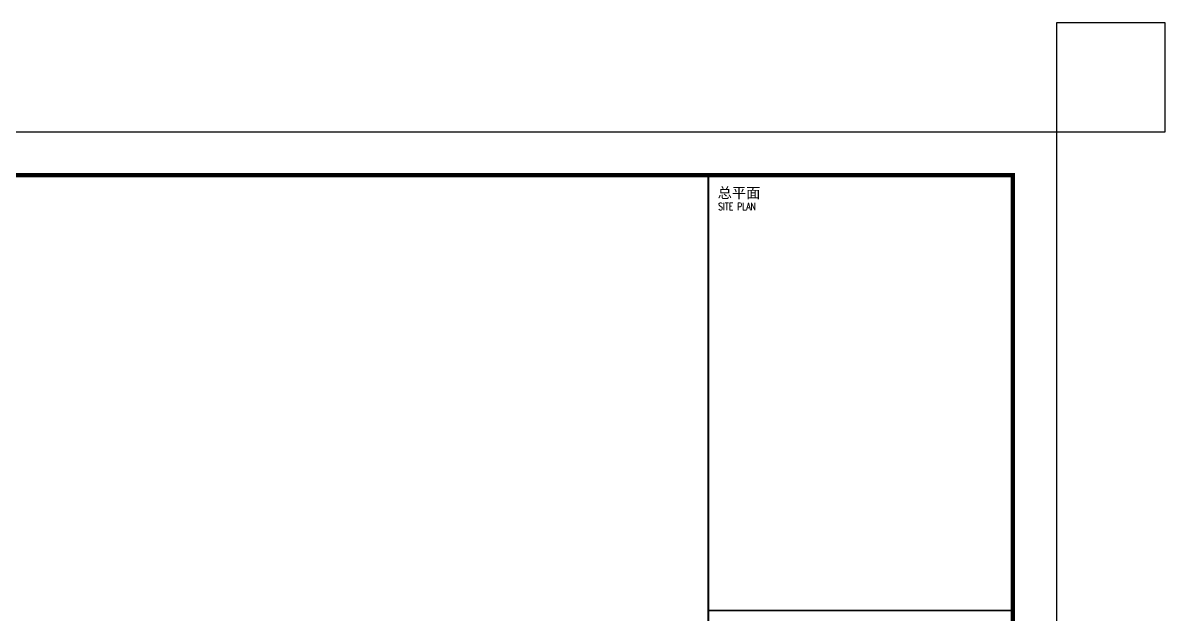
# Model space of a CAD drawing. Extents: x 13898408 to 14113608, y -853943 to -68012.
# Drawn here: x 14061094 to 14113608, y -227414 to -200243 of the extents above; entities that cross this region are included whole.
import ezdxf

# ---------------------------------------------------------------- set-up
doc = ezdxf.new("R2010")
doc.units = 0
doc.header["$LTSCALE"] = 1000
doc.header["$MEASUREMENT"] = 0
doc.layers.add('HYTK-GK', color=7, linetype='Continuous')
doc.layers.add('TK', color=4, linetype='Continuous')
doc.styles.add('ROMANS', font='romans', dxfattribs={"width": 0.65, "height": 231.275})
doc.styles.add('图签宋体', font='', dxfattribs={"height": 300})
doc.styles.get('图签宋体').set_extended_font_data('NSimSun')

# ---------------------------------------------------------------- blocks, each defined once
blk = doc.blocks.new('GeYuanFrame_54710130', base_point=(20.09, 4.53))
at = {"layer": 'TK'}
blk.add_lwpolyline([(20.09, 4.53), (20.09, 598.53), (1071.09, 598.53), (1071.09, 4.53)], close=True, dxfattribs=at)
at = {"layer": 'TK', "const_width": 1}
blk.add_lwpolyline([(45.09, 588.53), (1061.09, 588.53), (1061.09, 14.53), (45.09, 14.53)], close=True, dxfattribs=at)
at = {"layer": 'TK'}
for points, const_width in [([(991.09, 588.53), (991.09, 14.53)], 0.4), ([(991.09, 488.5), (1061.09, 488.5)], 0.35)]:
    blk.add_lwpolyline(points, dxfattribs=dict(at, const_width=const_width))
at = {"layer": 'TK', "style": '图签宋体'}
blk.add_text('总平面', height=2.4, dxfattribs=at).set_placement((993.23, 583.28))
at = {"layer": 'TK', "style": 'ROMANS', "width": 0.76}
blk.add_text('SITE PLAN', height=1.697, dxfattribs=at).set_placement((993.35, 580.49))

msp = doc.modelspace()

# ---------------------------------------------------------------- linework, layer by layer
at = {"layer": 'HYTK-GK', "color": 112}
msp.add_lwpolyline([(14108608, -200243.1), (14108608, -205243.1), (14113608, -205243.1), (14113608, -200243.1)], close=True, dxfattribs=at)

# ---------------------------------------------------------------- block references
at = {"xscale": 200, "yscale": 200, "zscale": 200}
msp.add_blockref('GeYuanFrame_54710130', (13898408, -324043.1), dxfattribs=at)

doc.saveas('drawing.dxf')
